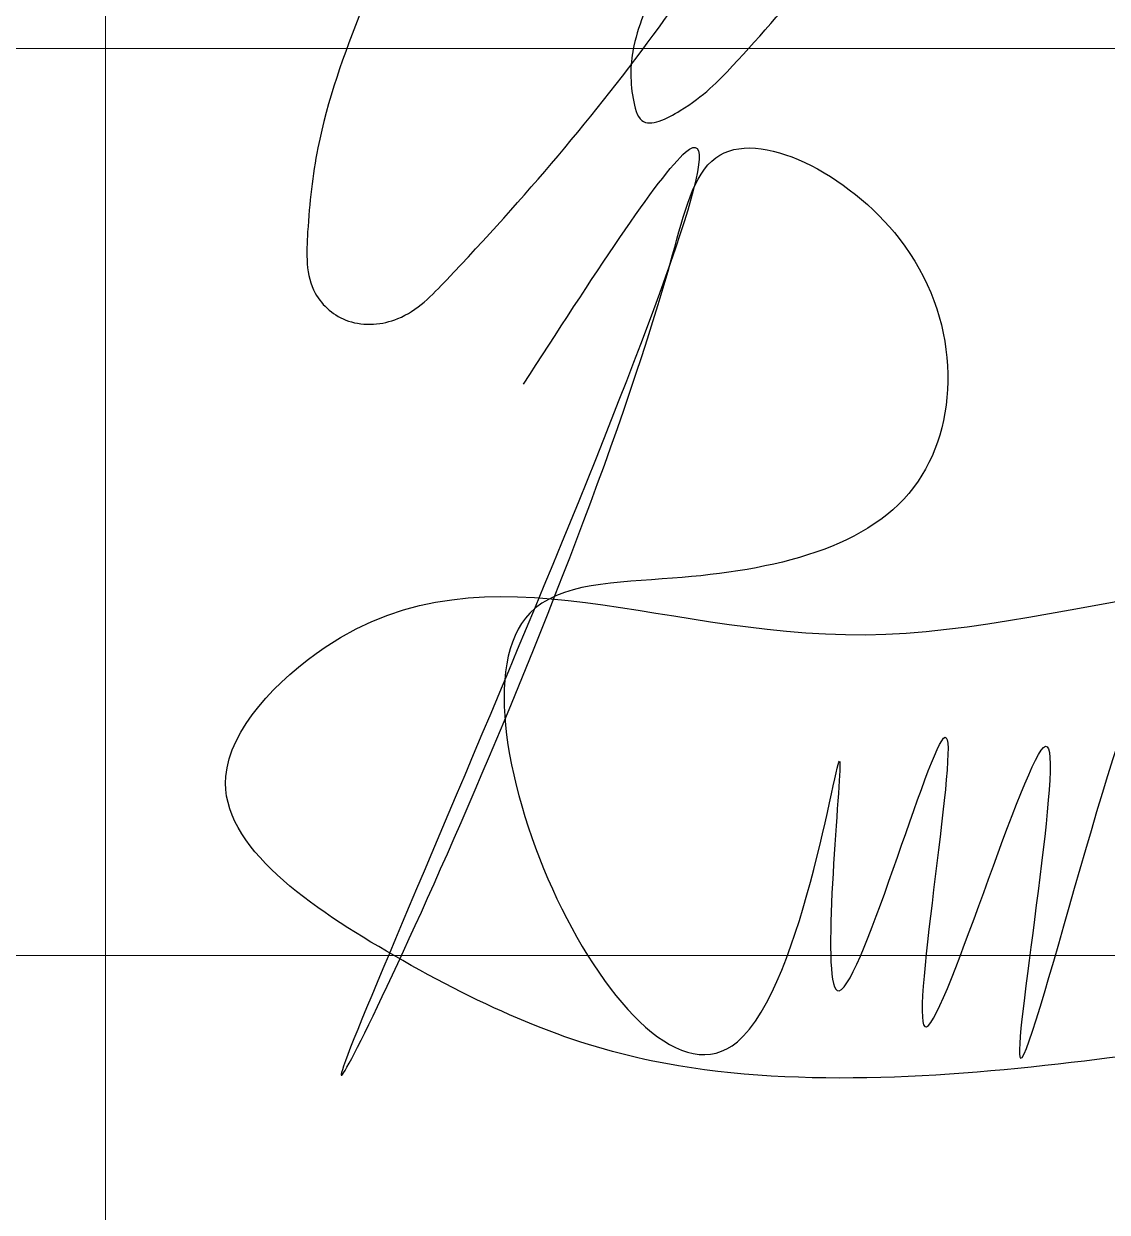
# Model space of a CAD drawing. Header units: millimetres. Extents: x -149347 to 251215, y -2929184 to -2541447.
# Drawn here: x 176268 to 176832, y -2579325 to -2578707 of the extents above; entities that cross this region are included whole.
import ezdxf

# ---------------------------------------------------------------- set-up
doc = ezdxf.new("R2010")
doc.units = ezdxf.units.MM

# ---------------------------------------------------------------- blocks, each defined once
blk = doc.blocks.new('mekteb')
at = {"linetype": 'Continuous', "lineweight": 15}
for p, q in [((124843.33, -1843866.48), (124843.33, -1849366.42)), ((120843.36, -1847866.44), (139343.19, -1847866.44)), ((120843.36, -1848366.43), (127343.3, -1848366.43))]:
    blk.add_line(p, q, dxfattribs=at)
at = {"lineweight": 30}
for points, knots in [([(125148.81, -1847549.4), (125116.18, -1847597.69), (125052.94, -1847691.28), (124993.65, -1847817.49), (124960.28, -1847910.06), (124954.68, -1847962.56), (124953.3, -1848000.25), (124977.11, -1848020.41), (125008.81, -1848017.7), (125067.25, -1847956.91), (125141.34, -1847870.55), (125228.33, -1847735.31), (125304.02, -1847625.84), (125354.28, -1847525.49), (125382.88, -1847444.03), (125386.38, -1847385.27), (125387.26, -1847332.36), (125345.43, -1847313.46), (125292.81, -1847334.7), (125238.25, -1847386.35), (125173, -1847461.44), (125114.56, -1847542.55), (125066.53, -1847619.59), (125041.11, -1847686.56), (125034.94, -1847743.01), (125034.47, -1847789.81), (125065.74, -1847815.65), (125116.72, -1847793.08), (125157.5, -1847740.49), (125205.15, -1847685.06), (125243.11, -1847657.17), (125245.48, -1847624.78), (125207.28, -1847662.87), (125196.41, -1847700.09), (125159.14, -1847764.92), (125151.77, -1847821.5), (125133.09, -1847861.47), (125132.18, -1847887.25), (125138.37, -1847912.58), (125168.74, -1847897.23), (125212.37, -1847852.52), (125269.12, -1847781.55), (125329.83, -1847717.73), (125357.59, -1847677.02), (125374.78, -1847654.52), (125376.85, -1847632.45), (125348.16, -1847639.9), (125333.55, -1847670.13), (125313.3, -1847708.51), (125291.56, -1847745.87), (125282.3, -1847778.17), (125273.76, -1847800.63), (125284.52, -1847817.16), (125301.63, -1847815.95), (125337.43, -1847783.03), (125370.35, -1847729.57), (125414.72, -1847669.98), (125426.02, -1847641.88), (125429.16, -1847614.89), (125400.38, -1847621.98), (125383.71, -1847645.06), (125359.55, -1847680.69), (125328.36, -1847725.18), (125322.29, -1847771.8), (125315.79, -1847806.83), (125335.75, -1847827.66), (125365.29, -1847814.75), (125405.28, -1847770.11), (125454.36, -1847707.62), (125507.62, -1847631.97), (125522.19, -1847576.19), (125555.84, -1847546.5), (125539.29, -1847516.54), (125539.92, -1847478.64), (125565, -1847445.23), (125592.98, -1847425.52), (125626.66, -1847429.08), (125624.96, -1847447.9), (125623.96, -1847458.99)], [0, 0, 0, 0, 33.496667, 64.919698, 80.424452, 89.37392, 95.929397, 100.545896, 105.730752, 112.297616, 147.527421, 173.280387, 204.144189, 224.178603, 238.003441, 252.993619, 259.397865, 265.521752, 275.538902, 290.195711, 308.745472, 332.757742, 347.709231, 361.010782, 373.395509, 380.831222, 386.565847, 393.223047, 409.506941, 425.353489, 434.979045, 436.458376, 440.071449, 453.398233, 468.091627, 479.037609, 486.776194, 492.376752, 494.84575, 498.981676, 506.238381, 535.206392, 548.175622, 557.385775, 563.397453, 564.636539, 568.64233, 575.163643, 584.17996, 593.624175, 599.744091, 603.890724, 606.564468, 609.515996, 612.358556, 634.215419, 646.458386, 651.296069, 654.872092, 658.450424, 664.200858, 672.003001, 683.522818, 694.594426, 699.200829, 702.973563, 708.548492, 714.81026, 738.365849, 753.906674, 767.505787, 771.414259, 777.005788, 784.132745, 792.718098, 799.796942, 803.511627, 808.83793, 808.83793, 808.83793, 808.83793]), ([(125073.72, -1848051.48), (125111.11, -1847993.82), (125277.42, -1847737.4), (124795.58, -1848815.97), (125121.22, -1848133.02), (125176.77, -1847895.54), (125313.97, -1847967.88), (125315.47, -1848131.49), (125181.49, -1848160.77), (124991.49, -1848160.91), (125198.34, -1848607.87), (125262.45, -1848135.98), (125224.5, -1848509.85), (125340.73, -1848096.62), (125258.07, -1848562.8), (125399.66, -1848091.49), (125307.83, -1848620.68), (125454.55, -1848004.11), (125393.35, -1848572.4), (125555.53, -1848069.71), (125408.12, -1848568.76), (125650.41, -1848165.23), (125784.5, -1848038.53), (125694, -1847934.99), (125560.7, -1847951.1), (125517.58, -1848088.46), (125614.95, -1848168.47), (125736.99, -1848145.68), (125759.89, -1848262.66), (125785.2, -1848402.37), (125566.04, -1848395.69), (125388.31, -1848428.15), (125163.74, -1848443.7), (125015.54, -1848379.31), (124872.62, -1848283.93), (125027.46, -1848118.39), (125247.23, -1848251.13), (125538.36, -1848116.16), (125578.13, -1848216.85), (125580.39, -1848222.58)], [0, 0, 0, 0, 156.012986, 693.805296, 1176.315692, 1234.844091, 1345.32841, 1479.423295, 1624.902064, 1706.031216, 1968.499507, 2131.598371, 2256.385035, 2408.154028, 2568.015144, 2736.215703, 2907.900002, 3134.11478, 3319.706549, 3517.578826, 3674.51346, 4018.630363, 4108.322438, 4209.676572, 4329.44437, 4445.985938, 4547.075384, 4653.434199, 4748.317673, 4856.530617, 5010.254599, 5237.441356, 5475.27363, 5629.356622, 5764.806441, 5854.662805, 6163.92677, 6464.056531, 6482.156005, 6482.156005, 6482.156005, 6482.156005])]:
    blk.add_open_spline(points, degree=3, knots=knots, dxfattribs=at)

msp = doc.modelspace()

# ---------------------------------------------------------------- block references
at = {"lineweight": 15, "xscale": 0.9430204144289575, "yscale": 0.9430204144289575, "zscale": 0.9430204144289575}
msp.add_blockref('mekteb', (58581.10742, -836144.44384), dxfattribs=at)

doc.saveas('drawing.dxf')
